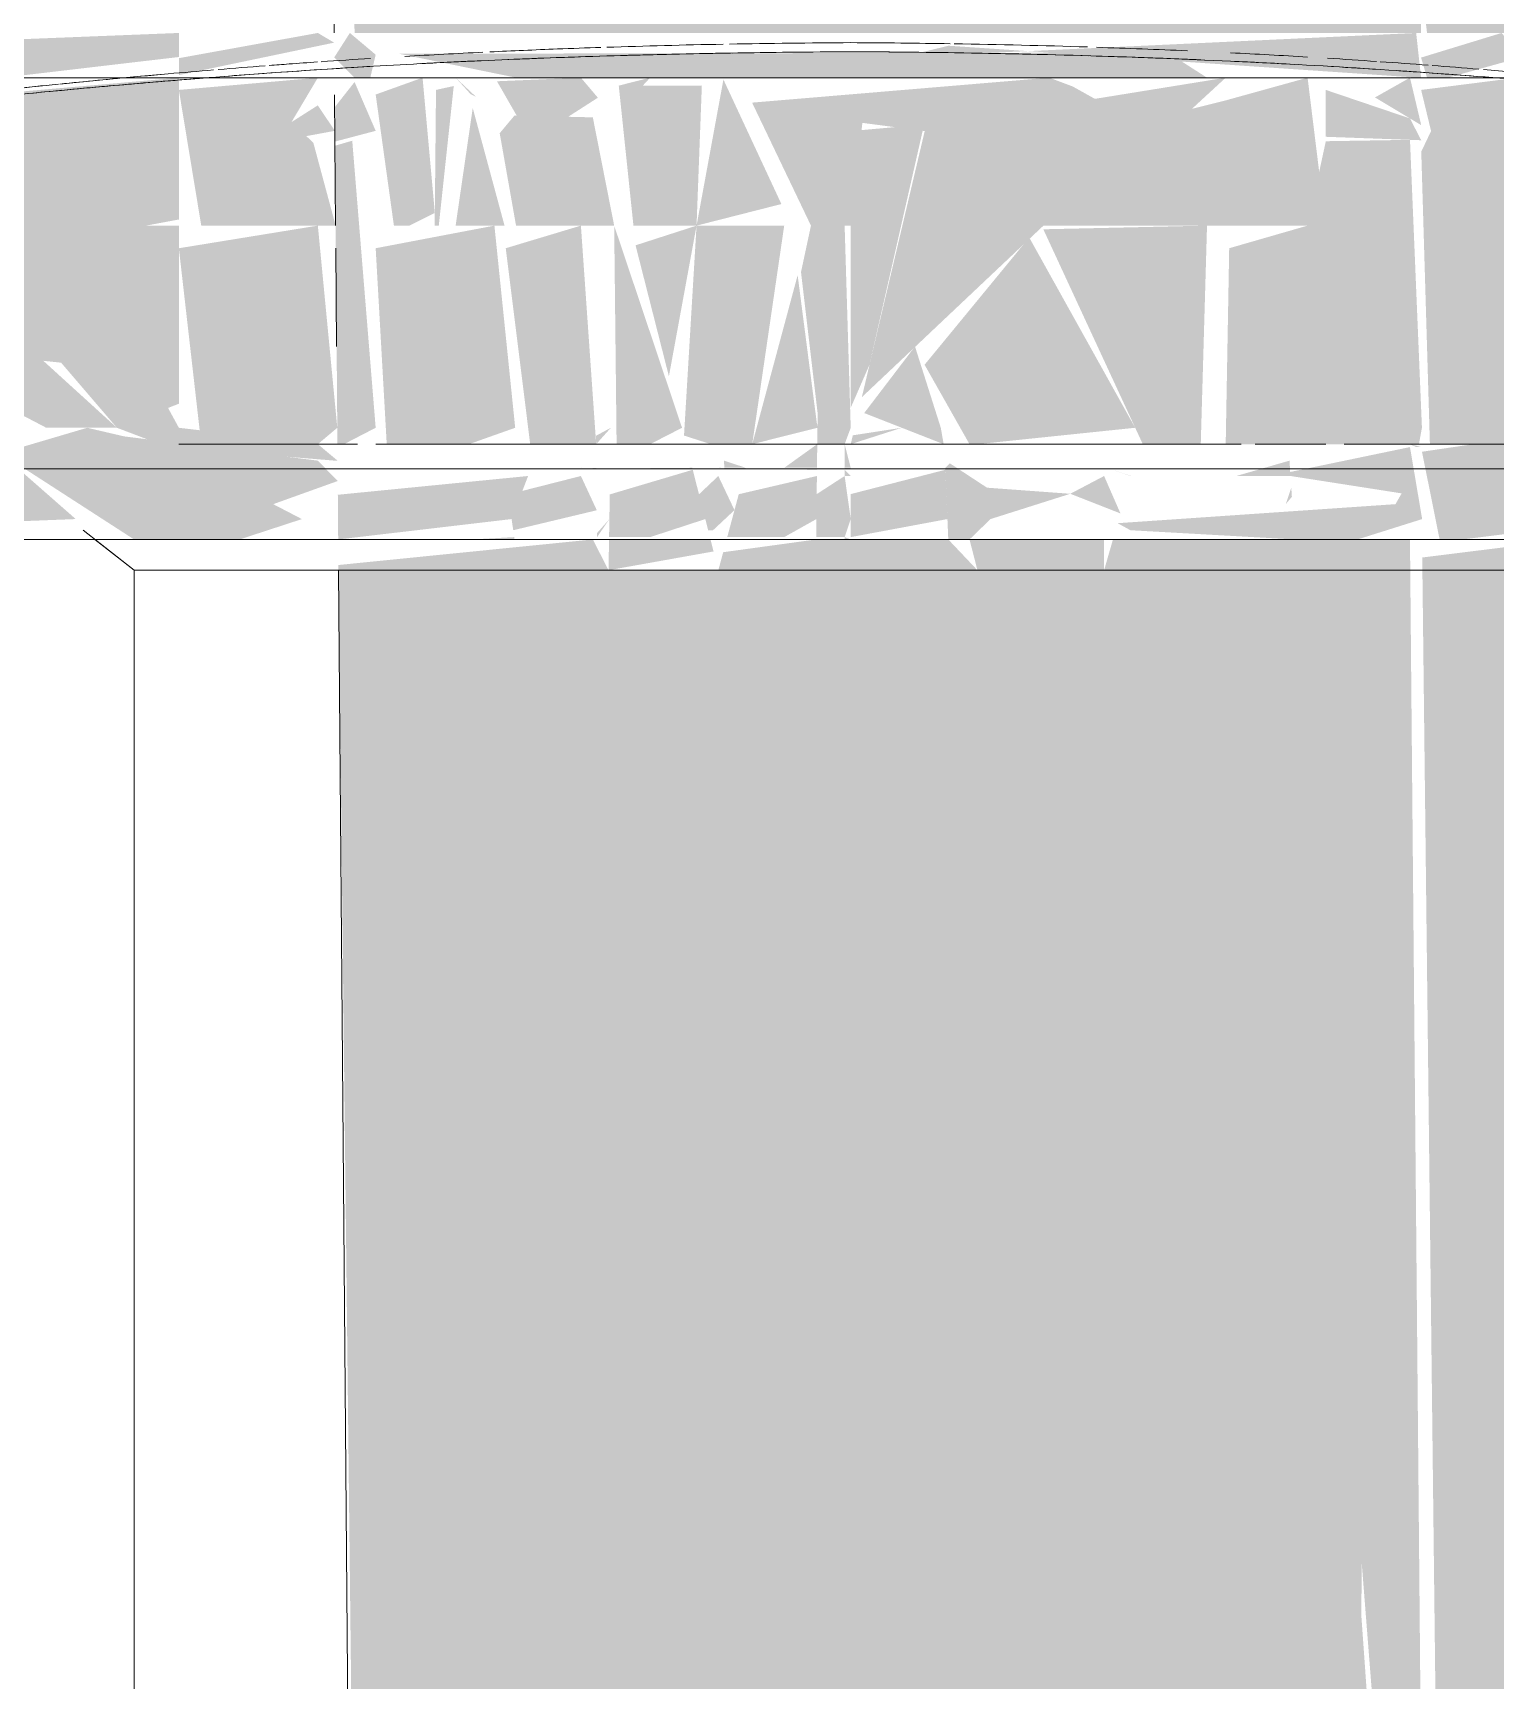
# Model space of a CAD drawing. Header units: metres. Extents: x 147 to 427, y -16 to 162.
# Drawn here: x 392.16138 to 392.19402, y 0.64953 to 0.68631 of the extents above; entities that cross this region are included whole.
import ezdxf

# ---------------------------------------------------------------- set-up
doc = ezdxf.new("R2010")
doc.units = ezdxf.units.M
doc.layers.add('P-SANR-FIXT', color=7, linetype='Continuous', lineweight=5)

# ---------------------------------------------------------------- blocks, each defined once
blk = doc.blocks.new('USO_ESG_Cuba lavatório retângular - Uso geral-3647402-HH')
at = {"layer": 'P-SANR-FIXT', "color": 253, "true_color": 0x9e9e9e}
for p, q in [((-161.035967, 0.685312), (-161.005967, 0.685312)), ((-161.005967, 0.685312), (-160.975967, 0.685312)), ((-161.034967, 0.675), (-161.005967, 0.675)), ((-161.033979, 0.675), (-161.02289, 0.675)), ((-161.005967, 0.675), (-160.976967, 0.675))]:
    blk.add_line(p, q, dxfattribs=at)
at = {"layer": 'P-SANR-FIXT', "color": 7, "true_color": 0xf3f3f3}
blk.add_line((-161.034498, 0.685312), (-161.021249, 0.685312), dxfattribs=at)
at = {"layer": 'P-SANR-FIXT', "color": 7, "true_color": 0xfafafa}
for p, q in [((-161.021249, 0.685312), (-161.020477, 0.685312)), ((-161.020227, 0.685312), (-161.019298, 0.685312)), ((-161.019183, 0.685312), (-161.018236, 0.685312)), ((-161.017936, 0.685312), (-161.017156, 0.685312)), ((-161.017037, 0.685312), (-161.015237, 0.685312)), ((-161.014303, 0.685312), (-161.012079, 0.685312)), ((-161.011492, 0.685312), (-161.008992, 0.685312)), ((-161.00849, 0.685312), (-161.005967, 0.685312)), ((-161.005967, 0.685312), (-161.003902, 0.685312)), ((-161.003595, 0.685312), (-161.000635, 0.685312)), ((-161.00003, 0.685312), (-160.997873, 0.685312)), ((-160.996696, 0.685312), (-160.995184, 0.685312)), ((-160.993814, 0.685312), (-160.992865, 0.685312)), ((-160.99275, 0.685312), (-160.991819, 0.685312))]:
    blk.add_line(p, q, dxfattribs=at)
at = {"layer": 'P-SANR-FIXT', "color": 254, "true_color": 0xd8d8d8}
for p, q in [((-161.020518, 0.677128), (-161.020967, 0.677128)), ((-160.997252, 0.677128), (-160.999057, 0.677128)), ((-160.997252, 0.677128), (-160.999057, 0.677128)), ((-160.99536, 0.677128), (-160.996939, 0.677128)), ((-160.99536, 0.677128), (-160.996939, 0.677128)), ((-160.990967, 0.677128), (-160.991981, 0.677128)), ((-161.02289, 0.675), (-161.020561, 0.675)), ((-161.020227, 0.675), (-161.018105, 0.675)), ((-161.017768, 0.675), (-161.015085, 0.675)), ((-161.014691, 0.675), (-161.012344, 0.675)), ((-161.011658, 0.675), (-161.009128, 0.675)), ((-161.008765, 0.675), (-161.005967, 0.675)), ((-161.005967, 0.675), (-161.003288, 0.675)), ((-161.002734, 0.675), (-161.000086, 0.675)), ((-160.999541, 0.675), (-160.994165, 0.675)), ((-160.993828, 0.675), (-160.991706, 0.675))]:
    blk.add_line(p, q, dxfattribs=at)
at = {"layer": 'P-SANR-FIXT', "color": 254, "true_color": 0xdddddd}
for p, q in [((-161.016982, 0.677128), (-161.020518, 0.677128)), ((-161.016982, 0.677128), (-161.020518, 0.677128)), ((-161.005967, 0.677128), (-161.016573, 0.677128)), ((-161.005967, 0.677128), (-161.016573, 0.677128)), ((-160.999057, 0.677128), (-161.005967, 0.677128)), ((-160.999057, 0.677128), (-161.005967, 0.677128)), ((-160.991981, 0.677128), (-160.994952, 0.677128)), ((-160.991981, 0.677128), (-160.994952, 0.677128))]:
    blk.add_line(p, q, dxfattribs=at)
at = {"layer": 'P-SANR-FIXT'}
for p, q in [((-161.17381, 0.676577), (-160.898702, 0.676577)), ((-161.023104, 0.675206), (-161.021967, 0.674313)), ((-161.17381, 0.675), (-160.898702, 0.675)), ((-161.021967, 0.674313), (-161.021967, 0.623125)), ((-161.021967, 0.674313), (-161.005967, 0.674313)), ((-161.005967, 0.674313), (-160.989967, 0.674313))]:
    blk.add_line(p, q, dxfattribs=at)
at = {"layer": 'P-SANR-FIXT', "color": 7, "true_color": 0xefefef}
for p, q in [((-161.024547, 0.676577), (-161.021564, 0.676577)), ((-161.020634, 0.676577), (-161.019703, 0.676577)), ((-161.018581, 0.676577), (-161.01283, 0.676577)), ((-161.0095, 0.676577), (-161.008314, 0.676577)), ((-161.003721, 0.676577), (-161.002486, 0.676577)), ((-161.001906, 0.676577), (-160.999659, 0.676577)), ((-160.999191, 0.676577), (-160.998232, 0.676577)), ((-160.997595, 0.676577), (-160.993352, 0.676577)), ((-160.99223, 0.676577), (-160.9913, 0.676577))]:
    blk.add_line(p, q, dxfattribs=at)
at = {"layer": 'P-SANR-FIXT', "color": 7, "true_color": 0xf6f6f6}
for p, q in [((-161.011645, 0.676577), (-161.0095, 0.676577)), ((-161.008314, 0.676577), (-161.005967, 0.676577))]:
    blk.add_line(p, q, dxfattribs=at)
at = {"layer": 'P-SANR-FIXT', "color": 7, "true_color": 0xf1f1f1}
blk.add_line((-161.005967, 0.676577), (-161.003721, 0.676577), dxfattribs=at)
at = {"layer": 'P-SANR-FIXT', "color": 254, "true_color": 0xdfdfdf}
for p, q in [((-161.021967, 0.674313), (-161.009227, 0.674313)), ((-161.009088, 0.674313), (-161.005967, 0.674313)), ((-161.005967, 0.674313), (-161.002845, 0.674313)), ((-161.002712, 0.674313), (-160.999844, 0.674313)), ((-160.999594, 0.674313), (-160.997182, 0.674313)), ((-160.996965, 0.674313), (-160.989967, 0.674313))]:
    blk.add_line(p, q, dxfattribs=at)
at = {"layer": 'P-SANR-FIXT', "color": 7, "true_color": 0xf3f3f3}
for points in [[(-161.00867, 0.686063), (-161.007785, 0.68608), (-161.006883, 0.686091), (-161.005967, 0.686096)], [(-161.005967, 0.686096), (-161.005216, 0.686092), (-161.004475, 0.686084), (-161.003745, 0.686072)], [(-161.017788, 0.68567), (-161.017423, 0.685695), (-161.017056, 0.68572), (-161.016685, 0.685743)], [(-161.015919, 0.685789), (-161.015345, 0.685823), (-161.014765, 0.685853), (-161.014177, 0.685882)], [(-161.011413, 0.685993), (-161.010563, 0.686021), (-161.009697, 0.686044), (-161.008816, 0.686061)], [(-161.00366, 0.68607), (-161.002648, 0.686054), (-161.001657, 0.68603), (-161.000684, 0.685999)], [(-161.000481, 0.685992), (-160.999794, 0.685969), (-160.999116, 0.685943), (-160.998449, 0.685914)], [(-160.997488, 0.685869), (-160.996908, 0.68584), (-160.996335, 0.685809), (-160.995767, 0.685775)], [(-160.995325, 0.685748), (-160.994957, 0.685725), (-160.994591, 0.685701), (-160.994228, 0.685676)], [(-161.021203, 0.6854), (-161.02087, 0.685429), (-161.020534, 0.685458), (-161.020193, 0.685487)], [(-161.020088, 0.685495), (-161.019743, 0.685524), (-161.019395, 0.685552), (-161.019044, 0.685578)], [(-160.994144, 0.68567), (-160.993785, 0.685645), (-160.993429, 0.685619), (-160.993076, 0.685592)], [(-160.992982, 0.685585), (-160.992634, 0.685559), (-160.992288, 0.685531), (-160.991946, 0.685503)]]:
    blk.add_open_spline(points, degree=3, dxfattribs=at)
at = {"layer": 'P-SANR-FIXT', "color": 253, "true_color": 0x9e9e9e}
for points, knots in [([(-161.005967, 0.685892), (-161.007788, 0.685884), (-161.010429, 0.685839), (-161.013774, 0.685717), (-161.016987, 0.68556), (-161.020091, 0.68534), (-161.022978, 0.68509), (-161.024969, 0.6849), (-161.026809, 0.684708), (-161.028526, 0.684515), (-161.030076, 0.684331), (-161.031862, 0.684109), (-161.033637, 0.683872), (-161.034807, 0.683718), (-161.035236, 0.683662), (-161.035264, 0.683667), (-161.034956, 0.683724), (-161.034335, 0.683822), (-161.033731, 0.683914), (-161.033416, 0.68396)], [0, 0, 0, 0, 0.0555556, 0.0833333, 0.1111111, 0.1666667, 0.1944444, 0.2222222, 0.25, 0.2777778, 0.3055556, 0.3333333, 0.3888889, 0.4444444, 0.4791667, 0.5138889, 0.5486111, 0.5833333, 0.6127546, 0.6127546, 0.6127546, 0.6127546]), ([(-160.978466, 0.683952), (-160.978173, 0.683909), (-160.977653, 0.68383), (-160.977053, 0.683736), (-160.976706, 0.683674), (-160.976664, 0.683659), (-160.976958, 0.683696), (-160.977816, 0.683808), (-160.979384, 0.68402), (-160.98148, 0.684286), (-160.983392, 0.684514), (-160.985565, 0.684757), (-160.9887, 0.685074), (-160.993342, 0.685473), (-160.999323, 0.685793), (-161.00369, 0.685882), (-161.005967, 0.685892)], [0.3888889, 0.3888889, 0.3888889, 0.3888889, 0.4166667, 0.4444444, 0.4791667, 0.5138889, 0.5486111, 0.5833333, 0.6527778, 0.6875, 0.7222222, 0.7569444, 0.7916667, 0.8611111, 0.9305556, 1, 1, 1, 1])]:
    blk.add_open_spline(points, degree=3, knots=knots, dxfattribs=at)
at = {"layer": 'P-SANR-FIXT', "color": 7, "true_color": 0xf3f3f3}
for points, knots in [([(-161.014023, 0.685889), (-161.013525, 0.685913), (-161.012705, 0.685948), (-161.011869, 0.685978), (-161.011544, 0.685989)], [0.91360558, 0.91360558, 0.91360558, 0.91360558, 0.93055556, 0.9412326, 0.9412326, 0.9412326, 0.9412326]), ([(-161.018948, 0.685586), (-161.018802, 0.685597), (-161.018445, 0.685624), (-161.018086, 0.685649), (-161.017874, 0.685664)], [0.8557763, 0.8557763, 0.8557763, 0.8557763, 0.86111111, 0.8687233, 0.8687233, 0.8687233, 0.8687233]), ([(-160.991843, 0.685494), (-160.991614, 0.685476), (-160.991279, 0.685447), (-160.990947, 0.685418), (-160.99084, 0.685409)], [0.1581904, 0.1581904, 0.1581904, 0.1581904, 0.16666667, 0.17074038, 0.17074038, 0.17074038, 0.17074038])]:
    blk.add_open_spline(points, degree=3, knots=knots, dxfattribs=at)
at = {"layer": 'P-SANR-FIXT', "color": 254, "true_color": 0xdddddd}
blk.add_open_spline([(-161.023622, 0.685172), (-161.02285, 0.685249), (-161.02204, 0.685326), (-161.021203, 0.6854)], degree=3, dxfattribs=at)
blk.add_open_spline([(-161.028646, 0.684609), (-161.028581, 0.684617), (-161.02784, 0.684709), (-161.026325, 0.684889), (-161.024675, 0.685066), (-161.023749, 0.685159), (-161.023657, 0.685168)], degree=3, knots=[0.71887224, 0.71887224, 0.71887224, 0.71887224, 0.72222222, 0.75694444, 0.79166667, 0.79548771, 0.79548771, 0.79548771, 0.79548771], dxfattribs=at)
blk = doc.blocks.new('USO_ESG_Cuba lavatório retângular - Uso geral-V213-HH')
at = {"layer": 'P-SANR-FIXT', "true_color": 0xf3f3f3, "transparency": 33554598}
for points in [[(-161.024904, 0.685312), (-161.020967, 0.685775), (-161.020967, 0.686312), (-161.034498, 0.685775), (-161.034498, 0.685312), (-161.026325, 0.685312)], [(-161.020967, 0.685371), (-161.0175, 0.686096), (-161.017864, 0.686312), (-161.020967, 0.685749), (-161.020967, 0.685721)], [(-161.021702, 0.682009), (-161.020967, 0.682146), (-161.020967, 0.685312), (-161.027052, 0.684779), (-161.032668, 0.683706), (-161.030031, 0.682009), (-161.023013, 0.682009)], [(-161.017864, 0.682009), (-161.017467, 0.682009), (-161.017965, 0.683861), (-161.018452, 0.684322), (-161.017864, 0.685312), (-161.020967, 0.68504), (-161.020467, 0.682009), (-161.018186, 0.682009)], [(-161.019282, 0.683794), (-161.017484, 0.684126), (-161.017865, 0.684695), (-161.019054, 0.683939)], [(-161.02235, 0.677494), (-161.020967, 0.678031), (-161.020967, 0.682009), (-161.030735, 0.682009), (-161.027021, 0.67931), (-161.023596, 0.678948), (-161.022603, 0.677789)], [(-161.017864, 0.677128), (-161.01743, 0.677494), (-161.017864, 0.682009), (-161.020967, 0.681504), (-161.020467, 0.677128), (-161.018452, 0.677128)], [(-161.01961, 0.675), (-161.01822, 0.675455), (-161.01886, 0.675788), (-161.017421, 0.676305), (-161.017864, 0.67676), (-161.022184, 0.677301), (-161.023013, 0.677494), (-161.024942, 0.676924), (-161.021967, 0.675), (-161.019624, 0.675)]]:
    blk.add_hatch(color=7, dxfattribs=at).paths.add_polyline_path(points)
h = blk.add_hatch(color=7, dxfattribs=at)
h.paths.add_polyline_path([(-161.034967, 0.675), (-161.023269, 0.675455), (-161.024533, 0.676565), (-161.034733, 0.676156), (-161.034961, 0.675026)])
h.paths.add_polyline_path([(-161.031082, 0.676592), (-161.0251, 0.677063), (-161.031337, 0.682009), (-161.033547, 0.682009), (-161.034498, 0.676592), (-161.031642, 0.676592)])
h = blk.add_hatch(color=7, dxfattribs=at)
h.paths.add_polyline_path([(-161.019553, 0.675455), (-161.019624, 0.675788), (-161.019624, 0.675455)])
h.paths.add_polyline_path([(-161.02235, 0.677494), (-161.024345, 0.67931), (-161.026325, 0.678751), (-161.023926, 0.677494), (-161.023013, 0.677494)])
h.paths.add_polyline_path([(-161.017424, 0.67676), (-161.017864, 0.677128), (-161.020967, 0.677494), (-161.021259, 0.678031), (-161.02235, 0.677494), (-161.021216, 0.677063), (-161.017484, 0.67676)])
at = {"layer": 'P-SANR-FIXT', "color": 7, "true_color": 0xfdfdfd}
for p, q in [((-161.034498, 0.685312), (-161.021249, 0.685312)), ((-161.021249, 0.685312), (-161.020339, 0.685312)), ((-161.020227, 0.685312), (-161.019298, 0.685312)), ((-161.019183, 0.685312), (-161.018236, 0.685312)), ((-161.017936, 0.685312), (-161.017355, 0.685312)), ((-161.017037, 0.685312), (-161.015672, 0.685312)), ((-161.00849, 0.685312), (-161.005967, 0.685312)), ((-161.005967, 0.685312), (-161.003902, 0.685312)), ((-161.003595, 0.685312), (-161.000635, 0.685312)), ((-160.996179, 0.685312), (-160.995184, 0.685312)), ((-160.993814, 0.685312), (-160.992865, 0.685312)), ((-160.99275, 0.685312), (-160.991819, 0.685312)), ((-160.991707, 0.685312), (-160.990795, 0.685312)), ((-161.012094, 0.677128), (-161.013549, 0.677128)), ((-161.012094, 0.677128), (-161.013549, 0.677128)), ((-161.005967, 0.677128), (-161.011629, 0.677128)), ((-161.005967, 0.677128), (-161.011629, 0.677128)), ((-160.999057, 0.677128), (-161.001207, 0.677128)), ((-160.999057, 0.677128), (-161.001207, 0.677128)), ((-161.011645, 0.676577), (-161.0095, 0.676577))]:
    blk.add_line(p, q, dxfattribs=at)
at = {"layer": 'P-SANR-FIXT', "color": 7, "true_color": 0xfafafa}
for p, q in [((-161.034498, 0.685312), (-161.021249, 0.685312)), ((-161.020858, 0.677128), (-161.020967, 0.677128)), ((-160.997763, 0.677128), (-160.999002, 0.677128)), ((-160.997763, 0.677128), (-160.999002, 0.677128)), ((-160.99536, 0.677128), (-160.996939, 0.677128)), ((-160.99536, 0.677128), (-160.996939, 0.677128)), ((-160.991255, 0.677128), (-160.991981, 0.677128)), ((-160.991255, 0.677128), (-160.991981, 0.677128)), ((-161.021967, 0.674313), (-161.009227, 0.674313)), ((-161.009088, 0.674313), (-161.005967, 0.674313)), ((-161.005967, 0.674313), (-161.002845, 0.674313)), ((-161.002712, 0.674313), (-160.999844, 0.674313)), ((-160.999594, 0.674313), (-160.997182, 0.674313)), ((-160.996965, 0.674313), (-160.989967, 0.674313))]:
    blk.add_line(p, q, dxfattribs=at)
at = {"layer": 'P-SANR-FIXT', "color": 7, "true_color": 0xfefefe}
for p, q in [((-161.021249, 0.685312), (-161.020477, 0.685312)), ((-161.020227, 0.685312), (-161.019298, 0.685312)), ((-161.019183, 0.685312), (-161.018236, 0.685312)), ((-161.017936, 0.685312), (-161.017355, 0.685312)), ((-161.014303, 0.685312), (-161.012079, 0.685312)), ((-161.011492, 0.685312), (-161.008992, 0.685312)), ((-161.00003, 0.685312), (-160.997873, 0.685312)), ((-160.993814, 0.685312), (-160.992865, 0.685312)), ((-160.99275, 0.685312), (-160.991819, 0.685312))]:
    blk.add_line(p, q, dxfattribs=at)
at = {"layer": 'P-SANR-FIXT', "color": 7, "true_color": 0xfbfbfb}
for p, q in [((-161.017037, 0.685312), (-161.015672, 0.685312)), ((-161.014303, 0.685312), (-161.012079, 0.685312)), ((-161.011492, 0.685312), (-161.008992, 0.685312)), ((-161.00849, 0.685312), (-161.005967, 0.685312)), ((-161.005967, 0.685312), (-161.003902, 0.685312)), ((-161.003595, 0.685312), (-161.000635, 0.685312)), ((-161.00003, 0.685312), (-160.997873, 0.685312)), ((-160.996179, 0.685312), (-160.995184, 0.685312)), ((-161.019952, 0.677128), (-161.020518, 0.677128)), ((-161.019952, 0.677128), (-161.020518, 0.677128)), ((-161.016982, 0.677128), (-161.019701, 0.677128)), ((-161.016982, 0.677128), (-161.019701, 0.677128)), ((-161.01417, 0.677128), (-161.016573, 0.677128)), ((-161.01417, 0.677128), (-161.016573, 0.677128)), ((-161.001207, 0.677128), (-161.00304, 0.677128)), ((-161.001207, 0.677128), (-161.00304, 0.677128)), ((-160.992232, 0.677128), (-160.994952, 0.677128)), ((-160.992232, 0.677128), (-160.994952, 0.677128)), ((-161.008314, 0.676577), (-161.005967, 0.676577))]:
    blk.add_line(p, q, dxfattribs=at)
at = {"layer": 'P-SANR-FIXT', "color": 7, "true_color": 0xf6f6f6}
for p, q in [((-161.003671, 0.677128), (-161.005967, 0.677128)), ((-161.003671, 0.677128), (-161.005967, 0.677128)), ((-161.011645, 0.676577), (-161.0095, 0.676577)), ((-161.008314, 0.676577), (-161.005967, 0.676577))]:
    blk.add_line(p, q, dxfattribs=at)
at = {"layer": 'P-SANR-FIXT', "color": 7, "true_color": 0xefefef}
for p, q in [((-161.024547, 0.676577), (-161.021564, 0.676577)), ((-161.020634, 0.676577), (-161.019703, 0.676577)), ((-161.018581, 0.676577), (-161.01283, 0.676577)), ((-161.0095, 0.676577), (-161.008314, 0.676577)), ((-161.003721, 0.676577), (-161.002486, 0.676577)), ((-161.001906, 0.676577), (-160.999659, 0.676577)), ((-160.999191, 0.676577), (-160.998232, 0.676577)), ((-160.997595, 0.676577), (-160.993352, 0.676577)), ((-160.99223, 0.676577), (-160.9913, 0.676577)), ((-161.02289, 0.675), (-161.020561, 0.675)), ((-161.020227, 0.675), (-161.018105, 0.675)), ((-161.017768, 0.675), (-161.015085, 0.675)), ((-161.014691, 0.675), (-161.012344, 0.675)), ((-161.005967, 0.675), (-161.003288, 0.675)), ((-161.002734, 0.675), (-161.000086, 0.675)), ((-160.999541, 0.675), (-160.994165, 0.675)), ((-160.993828, 0.675), (-160.991706, 0.675))]:
    blk.add_line(p, q, dxfattribs=at)
at = {"layer": 'P-SANR-FIXT', "color": 7, "true_color": 0xf2f2f2}
for p, q in [((-161.024547, 0.676577), (-161.021564, 0.676577)), ((-161.020634, 0.676577), (-161.019703, 0.676577)), ((-161.018581, 0.676577), (-161.01283, 0.676577)), ((-161.0095, 0.676577), (-161.008314, 0.676577)), ((-161.003721, 0.676577), (-161.002486, 0.676577)), ((-161.001906, 0.676577), (-160.999659, 0.676577)), ((-160.999191, 0.676577), (-160.998232, 0.676577)), ((-160.997595, 0.676577), (-160.993352, 0.676577)), ((-160.99223, 0.676577), (-160.9913, 0.676577)), ((-161.013473, 0.675), (-161.012344, 0.675))]:
    blk.add_line(p, q, dxfattribs=at)
at = {"layer": 'P-SANR-FIXT', "color": 7, "true_color": 0xf1f1f1}
for p, q in [((-161.005967, 0.676577), (-161.003721, 0.676577)), ((-161.02289, 0.675), (-161.020561, 0.675)), ((-161.020227, 0.675), (-161.018105, 0.675)), ((-161.017768, 0.675), (-161.015085, 0.675)), ((-161.014691, 0.675), (-161.013473, 0.675)), ((-161.005967, 0.675), (-161.003288, 0.675)), ((-161.002734, 0.675), (-161.000086, 0.675)), ((-160.999541, 0.675), (-160.998461, 0.675)), ((-160.998461, 0.675), (-160.994165, 0.675)), ((-160.993828, 0.675), (-160.991706, 0.675))]:
    blk.add_line(p, q, dxfattribs=at)
at = {"layer": 'P-SANR-FIXT', "color": 7, "true_color": 0xf4f4f4}
blk.add_line((-161.005967, 0.676577), (-161.003721, 0.676577), dxfattribs=at)
at = {"layer": 'P-SANR-FIXT', "color": 254, "true_color": 0xe8e8e8}
for p in [(-161.034967, 0.675), (-161.031082, 0.675)]:
    blk.add_line(p, (-161.02289, 0.675), dxfattribs=at)
at = {"layer": 'P-SANR-FIXT', "color": 254, "true_color": 0xd5d5d5}
blk.add_line((-161.026473, 0.675), (-161.02275, 0.675), dxfattribs=at)
at = {"layer": 'P-SANR-FIXT'}
blk.add_line((-161.022842, 0.675), (-161.021967, 0.674313), dxfattribs=at)
at = {"layer": 'P-SANR-FIXT', "color": 254, "true_color": 0xe9e9e9}
for p, q in [((-161.02275, 0.675), (-161.020553, 0.675)), ((-161.020213, 0.675), (-161.018016, 0.675)), ((-161.017675, 0.675), (-161.015024, 0.675)), ((-161.014642, 0.675), (-161.012323, 0.675)), ((-161.005967, 0.675), (-161.003315, 0.675)), ((-161.002764, 0.675), (-161.000112, 0.675)), ((-160.999561, 0.675), (-160.994258, 0.675)), ((-160.993918, 0.675), (-160.991721, 0.675))]:
    blk.add_line(p, q, dxfattribs=at)
at = {"layer": 'P-SANR-FIXT', "color": 7, "true_color": 0xf3f3f3}
for p, q in [((-161.011658, 0.675), (-161.009128, 0.675)), ((-161.008765, 0.675), (-161.005967, 0.675))]:
    blk.add_line(p, q, dxfattribs=at)
at = {"layer": 'P-SANR-FIXT', "color": 7, "true_color": 0xf0f0f0}
for p, q in [((-161.011658, 0.675), (-161.009128, 0.675)), ((-161.008765, 0.675), (-161.005967, 0.675))]:
    blk.add_line(p, q, dxfattribs=at)
at = {"layer": 'P-SANR-FIXT', "color": 7, "true_color": 0xebebeb}
for p, q in [((-161.01163, 0.675), (-161.009098, 0.675)), ((-161.008738, 0.675), (-161.005967, 0.675))]:
    blk.add_line(p, q, dxfattribs=at)
at = {"layer": 'P-SANR-FIXT', "color": 253, "true_color": 0xa6a6a6}
blk.add_line((-161.021967, 0.674313), (-161.021967, 0.623125), dxfattribs=at)
at = {"layer": 'P-SANR-FIXT', "color": 254, "true_color": 0xdfdfdf}
for p, q in [((-161.021967, 0.674313), (-161.009227, 0.674313)), ((-161.009088, 0.674313), (-161.005967, 0.674313)), ((-161.005967, 0.674313), (-161.002845, 0.674313)), ((-161.002712, 0.674313), (-160.999844, 0.674313)), ((-160.999594, 0.674313), (-160.997182, 0.674313)), ((-160.996965, 0.674313), (-160.994653, 0.674313)), ((-160.994653, 0.674313), (-160.989967, 0.674313))]:
    blk.add_line(p, q, dxfattribs=at)
at = {"layer": 'P-SANR-FIXT', "color": 7, "true_color": 0xfefefe}
for points in [[(-161.00867, 0.686063), (-161.007785, 0.68608), (-161.006883, 0.686091), (-161.005967, 0.686096)], [(-161.005967, 0.686096), (-161.005216, 0.686092), (-161.004475, 0.686084), (-161.003745, 0.686072)], [(-161.017788, 0.68567), (-161.017423, 0.685695), (-161.017056, 0.68572), (-161.016685, 0.685743)], [(-161.015919, 0.685789), (-161.015345, 0.685823), (-161.014765, 0.685853), (-161.014177, 0.685882)], [(-161.011413, 0.685993), (-161.010563, 0.686021), (-161.009697, 0.686044), (-161.008816, 0.686061)], [(-161.000481, 0.685992), (-160.999794, 0.685969), (-160.999116, 0.685943), (-160.998449, 0.685914)], [(-160.997488, 0.685869), (-160.996908, 0.68584), (-160.996335, 0.685809), (-160.995767, 0.685775)], [(-160.995325, 0.685748), (-160.994957, 0.685725), (-160.994591, 0.685701), (-160.994228, 0.685676)], [(-161.021203, 0.6854), (-161.02087, 0.685429), (-161.020534, 0.685458), (-161.020193, 0.685487)], [(-161.020088, 0.685495), (-161.019743, 0.685524), (-161.019395, 0.685552), (-161.019044, 0.685578)], [(-160.994144, 0.68567), (-160.993785, 0.685645), (-160.993429, 0.685619), (-160.993076, 0.685592)], [(-160.992982, 0.685585), (-160.992634, 0.685559), (-160.992288, 0.685531), (-160.991946, 0.685503)]]:
    blk.add_open_spline(points, degree=3, dxfattribs=at)
for points, knots in [([(-161.014023, 0.685889), (-161.013525, 0.685913), (-161.012705, 0.685948), (-161.011869, 0.685978), (-161.011544, 0.685989)], [0.91360558, 0.91360558, 0.91360558, 0.91360558, 0.93055556, 0.9412326, 0.9412326, 0.9412326, 0.9412326]), ([(-161.018948, 0.685586), (-161.018802, 0.685597), (-161.018445, 0.685624), (-161.018086, 0.685649), (-161.017874, 0.685664)], [0.8557763, 0.8557763, 0.8557763, 0.8557763, 0.86111111, 0.8687233, 0.8687233, 0.8687233, 0.8687233]), ([(-160.991843, 0.685494), (-160.991614, 0.685476), (-160.991279, 0.685447), (-160.990947, 0.685418), (-160.99084, 0.685409)], [0.1581904, 0.1581904, 0.1581904, 0.1581904, 0.16666667, 0.17074038, 0.17074038, 0.17074038, 0.17074038])]:
    blk.add_open_spline(points, degree=3, knots=knots, dxfattribs=at)
at = {"layer": 'P-SANR-FIXT', "color": 7, "true_color": 0xfafafa}
for points in [[(-161.011586, 0.685793), (-161.012322, 0.68577), (-161.013046, 0.685743), (-161.013758, 0.685713)], [(-161.008895, 0.685859), (-161.009693, 0.685845), (-161.010478, 0.685826), (-161.011251, 0.685803)], [(-161.005967, 0.685892), (-161.006862, 0.685888), (-161.007743, 0.685879), (-161.008609, 0.685864)], [(-161.005098, 0.685887), (-161.005386, 0.685889), (-161.005676, 0.685891), (-161.005967, 0.685892)], [(-161.000648, 0.685802), (-161.001629, 0.685832), (-161.00263, 0.685854), (-161.003651, 0.68587)], [(-161.014227, 0.685692), (-161.014669, 0.685672), (-161.015105, 0.685651), (-161.015539, 0.685628)], [(-160.996066, 0.68561), (-160.996536, 0.685636), (-160.99701, 0.68566), (-160.997489, 0.685682)], [(-160.990861, 0.685253), (-160.991186, 0.685279), (-160.991515, 0.685306), (-160.991846, 0.685331)]]:
    blk.add_open_spline(points, degree=3, dxfattribs=at)
at = {"layer": 'P-SANR-FIXT', "color": 7, "true_color": 0xfbfbfb}
for points in [[(-161.003795, 0.685872), (-161.004226, 0.685878), (-161.00466, 0.685883), (-161.005098, 0.685887)], [(-161.019066, 0.685407), (-161.019363, 0.685386), (-161.019657, 0.685364), (-161.019949, 0.685342)], [(-161.017895, 0.685489), (-161.018249, 0.685465), (-161.018601, 0.685441), (-161.01895, 0.685416)], [(-161.016705, 0.685563), (-161.017068, 0.685542), (-161.017429, 0.685519), (-161.017787, 0.685496)], [(-160.994252, 0.685502), (-160.994607, 0.685525), (-160.994964, 0.685547), (-160.995324, 0.685568)], [(-160.991988, 0.685342), (-160.992318, 0.685368), (-160.992652, 0.685392), (-160.992987, 0.685416)]]:
    blk.add_open_spline(points, degree=3, dxfattribs=at)
at = {"layer": 'P-SANR-FIXT', "color": 7, "true_color": 0xfdfdfd}
blk.add_open_spline([(-161.00366, 0.68607), (-161.002648, 0.686054), (-161.001657, 0.68603), (-161.000684, 0.685999)], degree=3, dxfattribs=at)
at = {"layer": 'P-SANR-FIXT', "color": 7, "true_color": 0xfafafa}
for points, knots in [([(-160.998068, 0.685708), (-160.998514, 0.685727), (-160.999313, 0.685759), (-161.000126, 0.685786), (-161.000484, 0.685797)], [0.91544872, 0.91544872, 0.91544872, 0.91544872, 0.93055556, 0.94227648, 0.94227648, 0.94227648, 0.94227648]), ([(-161.020215, 0.685321), (-161.02041, 0.685306), (-161.020741, 0.685279), (-161.021069, 0.685252), (-161.021205, 0.685241)], [0.15945637, 0.15945637, 0.15945637, 0.15945637, 0.16666667, 0.17182716, 0.17182716, 0.17182716, 0.17182716])]:
    blk.add_open_spline(points, degree=3, knots=knots, dxfattribs=at)
at = {"layer": 'P-SANR-FIXT', "color": 7, "true_color": 0xfcfcfc}
blk.add_open_spline([(-161.021898, 0.685337), (-161.021669, 0.685358), (-161.021437, 0.685379), (-161.021203, 0.6854)], degree=3, dxfattribs=at)
at = {"layer": 'P-SANR-FIXT', "color": 7, "true_color": 0xfbfbfb}
blk.add_open_spline([(-160.993102, 0.685425), (-160.993205, 0.685432), (-160.993429, 0.685448), (-160.993654, 0.685463), (-160.993776, 0.685471)], degree=3, knots=[0.857393951, 0.857393951, 0.857393951, 0.857393951, 0.861111111, 0.865492895, 0.865492895, 0.865492895, 0.865492895], dxfattribs=at)
at = {"layer": 'P-SANR-FIXT', "color": 7, "true_color": 0xf3f3f3}
blk.add_open_spline([(-161.024905, 0.68504), (-161.024588, 0.685073), (-161.024174, 0.685116), (-161.023749, 0.685159), (-161.023657, 0.685168)], degree=3, knots=[0.77777778, 0.77777778, 0.77777778, 0.77777778, 0.79166667, 0.79548771, 0.79548771, 0.79548771, 0.79548771], dxfattribs=at)
at = {"layer": 'P-SANR-FIXT', "color": 7, "true_color": 0xf1f1f1}
blk.add_open_spline([(-161.023586, 0.685031), (-161.023835, 0.685008), (-161.02408, 0.684984), (-161.024322, 0.684961)], degree=3, dxfattribs=at)
at = {"layer": 'P-SANR-FIXT', "color": 7, "true_color": 0xf3f3f3}
blk.add_open_spline([(-161.023622, 0.685172), (-161.023066, 0.685227), (-161.02249, 0.685283), (-161.021898, 0.685337)], degree=3, dxfattribs=at)
at = {"layer": 'P-SANR-FIXT', "color": 7, "true_color": 0xf1f1f1}
blk.add_open_spline([(-161.021205, 0.685241), (-161.021802, 0.685192), (-161.022584, 0.685123), (-161.023332, 0.685055), (-161.02352, 0.685037)], degree=3, knots=[0.17182716, 0.17182716, 0.17182716, 0.17182716, 0.19444444, 0.20216926, 0.20216926, 0.20216926, 0.20216926], dxfattribs=at)
blk = doc.blocks.new('UT_Bacia com caixa acoplada - UT_Bacia com caixa acoplada-V218-HH')
at = {"layer": 'P-SANR-FIXT', "true_color": 0xf4f2f0, "transparency": 33554598}
for points in [[(-160.997595, 0.686312), (-160.993235, 0.686312), (-160.99339, 0.731), (-161.017864, 0.731), (-161.017044, 0.686312), (-160.998012, 0.686312)], [(-161.017482, 0.683886), (-161.016573, 0.684126), (-161.017044, 0.685217), (-161.017488, 0.684653), (-161.017484, 0.684126)], [(-161.01582, 0.682009), (-161.015252, 0.682293), (-161.015526, 0.685313), (-161.016573, 0.684937), (-161.016166, 0.682009)], [(-160.99231, 0.675), (-160.988665, 0.675455), (-160.985229, 0.679056), (-160.985552, 0.67931), (-160.98841, 0.678863), (-160.989584, 0.677494), (-160.993213, 0.676959), (-160.992819, 0.675)], [(-160.996149, 0.676417), (-160.996171, 0.67676), (-160.997359, 0.676417)]]:
    blk.add_hatch(color=7, dxfattribs=at).paths.add_polyline_path(points)
h = blk.add_hatch(color=7, dxfattribs=at)
h.paths.add_polyline_path([(-160.985229, 0.675), (-160.985461, 0.676565), (-160.988002, 0.676037), (-160.988333, 0.675), (-160.985461, 0.675)])
h.paths.add_polyline_path([(-160.985461, 0.676592), (-160.985229, 0.677063), (-160.98573, 0.678031), (-160.98737, 0.676592), (-160.986247, 0.676592)])
h.paths.add_polyline_path([(-160.990967, 0.686312), (-160.985229, 0.686794), (-160.985229, 0.688362), (-160.993238, 0.687487), (-160.9931, 0.686312), (-160.991436, 0.686312)])
h = blk.add_hatch(color=7, dxfattribs=at)
h.paths.add_polyline_path([(-161.008166, 0.677128), (-161.00671, 0.677494), (-161.007152, 0.680902), (-161.008114, 0.677323)])
h.paths.add_polyline_path([(-161.003138, 0.677128), (-160.999616, 0.677494), (-161.001982, 0.681744), (-161.004318, 0.678902), (-161.003315, 0.677128), (-161.003144, 0.677128)])
h.paths.add_polyline_path([(-160.993281, 0.677128), (-160.993214, 0.677494), (-160.993481, 0.683925), (-160.99536, 0.683894), (-160.995767, 0.682009), (-160.997517, 0.681504), (-160.997595, 0.677128), (-160.993343, 0.677128)])
h.paths.add_polyline_path([(-161.010026, 0.678644), (-161.009409, 0.682009), (-161.010771, 0.681569), (-161.010027, 0.678647)])
h.paths.add_polyline_path([(-160.99323, 0.684253), (-160.993481, 0.685313), (-160.994262, 0.684872), (-160.993343, 0.68432)])
h.paths.add_polyline_path([(-160.998012, 0.685313), (-160.998886, 0.685873), (-161.016051, 0.685848), (-161.013434, 0.685313), (-160.998301, 0.685313)])
h.paths.add_polyline_path([(-161.016693, 0.685313), (-161.016573, 0.685827), (-161.017149, 0.686312), (-161.017497, 0.685768), (-161.017044, 0.685313), (-161.016894, 0.685313)])
h = blk.add_hatch(color=7, dxfattribs=at)
h.paths.add_polyline_path([(-161.012806, 0.614832), (-161.005968, 0.614832), (-161.005966, 0.614832), (-160.993064, 0.614832), (-160.993481, 0.623125), (-161.012496, 0.623125), (-161.012778, 0.615587)])
h.paths.add_polyline_path([(-161.010446, 0.677128), (-161.009733, 0.677494), (-161.011248, 0.682009), (-161.011194, 0.677128)])
h.paths.add_polyline_path([(-161.003892, 0.677128), (-161.003956, 0.677494), (-161.004532, 0.67931), (-161.005666, 0.677823), (-161.004405, 0.677329)])
h.paths.add_polyline_path([(-161.006103, 0.677128), (-161.005967, 0.677494), (-161.006103, 0.682009), (-161.006855, 0.682009), (-161.007077, 0.680972), (-161.006706, 0.67782), (-161.006714, 0.677128)])
h.paths.add_polyline_path([(-160.993233, 0.685313), (-160.993343, 0.686312), (-161.004818, 0.685775), (-161.003783, 0.686027), (-160.993283, 0.685313)])
h = blk.add_hatch(color=7, dxfattribs=at)
h.paths.add_polyline_path([(-160.989967, 0.614832), (-160.989967, 0.623125), (-160.993084, 0.623125), (-160.99261, 0.614832), (-160.99074, 0.614832)])
h.paths.add_polyline_path([(-160.992633, 0.685313), (-160.990967, 0.685775), (-160.991436, 0.686312), (-160.993234, 0.685762), (-160.9931, 0.685313)])
h = blk.add_hatch(color=7, dxfattribs=at)
h.paths.add_polyline_path([(-160.990967, 0.677128), (-160.991086, 0.685313), (-160.993232, 0.68504), (-160.99301, 0.684121), (-160.993229, 0.683661), (-160.993036, 0.677128), (-160.991138, 0.677128)])
h.paths.add_polyline_path([(-160.985229, 0.685313), (-160.985229, 0.686312), (-160.990967, 0.68575), (-160.990967, 0.685313), (-160.98703, 0.685313)])
h = blk.add_hatch(color=7, dxfattribs=at)
h.paths.add_polyline_path([(-161.013336, 0.682009), (-161.011248, 0.682009), (-161.011725, 0.684427), (-161.013473, 0.684469), (-161.013804, 0.684073), (-161.013439, 0.682009)])
h.paths.add_polyline_path([(-161.009409, 0.682009), (-161.007515, 0.682491), (-161.008809, 0.685272), (-161.009236, 0.682948)])
h.paths.add_polyline_path([(-161.015164, 0.682009), (-161.01483, 0.685127), (-161.015226, 0.68504), (-161.015255, 0.682009)])
h = blk.add_hatch(color=7, dxfattribs=at)
h.paths.add_polyline_path([(-160.999945, 0.675581), (-161.00031, 0.676417), (-161.001064, 0.67602), (-161.00006, 0.675626)])
h.paths.add_polyline_path([(-161.005967, 0.677128), (-161.004828, 0.677494), (-161.00592, 0.677326)])
h.paths.add_polyline_path([(-161.005967, 0.67794), (-161.005547, 0.678905), (-161.004329, 0.684267), (-161.005967, 0.684121), (-161.005967, 0.678031)])
h.paths.add_polyline_path([(-160.998886, 0.684121), (-160.997595, 0.685313), (-161.001117, 0.684743), (-160.999568, 0.684311)])
h.paths.add_polyline_path([(-161.012765, 0.684126), (-161.011612, 0.684866), (-161.011991, 0.685313), (-161.013865, 0.685233), (-161.013408, 0.684437), (-161.013147, 0.684311)])
h.paths.add_polyline_path([(-161.011091, 0.684611), (-161.010446, 0.685313), (-161.011146, 0.685136)])
h.paths.add_polyline_path([(-161.014333, 0.684886), (-161.014788, 0.685313), (-161.014452, 0.684944)])
h = blk.add_hatch(color=7, dxfattribs=at)
h.paths.add_polyline_path([(-161.005967, 0.675052), (-161.003808, 0.675455), (-161.003854, 0.676556), (-161.005967, 0.676013), (-161.005967, 0.675146)])
h.paths.add_polyline_path([(-161.005967, 0.675), (-161.006103, 0.675052), (-161.006103, 0.675)])
h.paths.add_polyline_path([(-161.009503, 0.676592), (-161.009505, 0.6766), (-161.010446, 0.676592)])
h.paths.add_polyline_path([(-161.005967, 0.676592), (-161.006103, 0.6766), (-161.006103, 0.676592)])
h.paths.add_polyline_path([(-161.005719, 0.678177), (-161.001664, 0.682009), (-160.99536, 0.682009), (-160.995767, 0.685313), (-160.997595, 0.684806), (-160.999568, 0.684311), (-161.001009, 0.685116), (-161.001533, 0.685313), (-161.008169, 0.684756), (-161.006855, 0.682009), (-161.005967, 0.682009), (-161.005707, 0.684304), (-161.004315, 0.684121), (-161.005664, 0.678408)])
h.paths.add_polyline_path([(-161.010446, 0.682009), (-161.009409, 0.682009), (-161.009291, 0.685133), (-161.011146, 0.685136), (-161.010818, 0.682009)])
h = blk.add_hatch(color=7, dxfattribs=at)
h.paths.add_polyline_path([(-161.005967, 0.676417), (-161.006103, 0.676556), (-161.006103, 0.676417)])
h.paths.add_polyline_path([(-160.998152, 0.677128), (-160.998012, 0.682009), (-161.001667, 0.681927), (-160.999446, 0.677128), (-160.998461, 0.677128)])
h.paths.add_polyline_path([(-160.99323, 0.683916), (-160.993481, 0.684403), (-160.99536, 0.68504), (-160.99536, 0.683993), (-160.993343, 0.68392)])
h = blk.add_hatch(color=7, dxfattribs=at)
h.paths.add_polyline_path([(-161.003315, 0.675), (-161.002846, 0.675455), (-161.001064, 0.67602), (-161.002924, 0.676156), (-161.003752, 0.676699), (-161.003855, 0.6766), (-161.003837, 0.676156), (-161.003791, 0.675052), (-161.003789, 0.675)])
h.paths.add_polyline_path([(-160.999705, 0.676417), (-161.000163, 0.676565), (-160.999723, 0.676417)])
h.paths.add_polyline_path([(-161.00672, 0.676556), (-161.00672, 0.676565), (-161.007452, 0.676556)])
h.paths.add_polyline_path([(-161.01449, 0.682009), (-161.013696, 0.682009), (-161.014406, 0.684636), (-161.014788, 0.682009)])
h = blk.add_hatch(color=7, dxfattribs=at)
h.paths.add_polyline_path([(-161.007452, 0.675052), (-161.006733, 0.675455), (-161.006722, 0.676417), (-161.008467, 0.67601), (-161.008724, 0.675052)])
h.paths.add_polyline_path([(-161.008166, 0.677128), (-161.007452, 0.682009), (-161.009409, 0.682009), (-161.009689, 0.67732), (-161.00909, 0.677128), (-161.008618, 0.677128)])
h.paths.add_polyline_path([(-161.00672, 0.6766), (-161.006714, 0.677128), (-161.007452, 0.6766)])
h.paths.add_polyline_path([(-161.01165, 0.677128), (-161.011991, 0.682009), (-161.013669, 0.681504), (-161.013123, 0.677128), (-161.011725, 0.677128)])
h.paths.add_polyline_path([(-161.01728, 0.677128), (-161.016573, 0.677494), (-161.017096, 0.683905), (-161.017481, 0.683794), (-161.017427, 0.677128)])
h = blk.add_hatch(color=7, dxfattribs=at)
h.paths.add_polyline_path([(-161.01163, 0.675052), (-161.011355, 0.675455), (-161.011631, 0.675143)])
h.paths.add_polyline_path([(-161.01449, 0.677128), (-161.013458, 0.677494), (-161.013922, 0.682009), (-161.016573, 0.681504), (-161.016326, 0.677128), (-161.014788, 0.677128)])
h = blk.add_hatch(color=7, dxfattribs=at)
h.paths.add_polyline_path([(-161.015203, 0.614832), (-161.012806, 0.614832), (-161.012645, 0.623125), (-161.015286, 0.623125), (-161.01522, 0.614832)])
h.paths.add_polyline_path([(-161.01165, 0.677128), (-161.011322, 0.677494), (-161.011651, 0.677317)])
h = blk.add_hatch(color=7, dxfattribs=at)
h.paths.add_polyline_path([(-161.013473, 0.675), (-161.01348, 0.675052), (-161.014419, 0.675)])
h.paths.add_polyline_path([(-160.994653, 0.675), (-160.993209, 0.675455), (-160.993481, 0.677063), (-160.996154, 0.676507), (-160.996149, 0.676417), (-160.993667, 0.676029), (-160.993805, 0.675788), (-161.000008, 0.675363), (-160.999723, 0.675206), (-160.996056, 0.675)])
h = blk.add_hatch(color=7, dxfattribs=at)
h.paths.add_polyline_path([(-160.996118, 0.675952), (-160.996131, 0.676156), (-160.996254, 0.675788)])
h.paths.add_polyline_path([(-161.011645, 0.676592), (-161.011991, 0.6766), (-161.011725, 0.676592)])
h.paths.add_polyline_path([(-161.00831, 0.676592), (-161.008904, 0.6766), (-161.008791, 0.676592)])
h.paths.add_polyline_path([(-160.993226, 0.677063), (-160.993481, 0.677128), (-160.993343, 0.677063)])
h = blk.add_hatch(color=7, dxfattribs=at)
h.paths.add_polyline_path([(-161.010446, 0.675052), (-161.009214, 0.675455), (-161.009494, 0.676556), (-161.011346, 0.676006), (-161.011362, 0.675052)])
h.paths.add_polyline_path([(-161.006103, 0.675052), (-161.005967, 0.675455), (-161.006103, 0.676417), (-161.006727, 0.676012), (-161.006738, 0.675052)])
h.paths.add_polyline_path([(-161.005967, 0.6766), (-161.006103, 0.677128), (-161.006103, 0.6766)])
h = blk.add_hatch(color=7, dxfattribs=at)
h.paths.add_polyline_path([(-160.992857, 0.419952), (-160.992596, 0.419952), (-160.992857, 0.42179), (-160.993181, 0.419952)])
h.paths.add_polyline_path([(-161.01741, 0.675), (-161.013539, 0.675455), (-161.01317, 0.676417), (-161.017418, 0.675998), (-161.01741, 0.67503)])
h.paths.add_polyline_path([(-161.0137, 0.676565), (-161.013704, 0.676592), (-161.014345, 0.676565)])
h.paths.add_polyline_path([(-161.008308, 0.6766), (-161.008795, 0.67676), (-161.00879, 0.6766)])
h = blk.add_hatch(color=7, dxfattribs=at)
h.paths.add_polyline_path([(-161.009041, 0.675206), (-161.008562, 0.675655), (-161.008923, 0.676417), (-161.009355, 0.676008), (-161.00915, 0.675206)])
h.paths.add_polyline_path([(-161.013502, 0.675206), (-161.011636, 0.675652), (-161.011991, 0.676417), (-161.013618, 0.676003), (-161.013523, 0.675351)])
h = blk.add_hatch(color=7, dxfattribs=at)
h.paths.add_polyline_path([(-161.014679, 0.419952), (-160.993181, 0.419952), (-160.99261, 0.425884), (-160.99327, 0.474157), (-161.015081, 0.474157), (-161.015159, 0.477127), (-161.015806, 0.477127), (-161.014799, 0.419952)])
h.paths.add_polyline_path([(-161.014345, 0.417245), (-161.014799, 0.419916), (-161.015341, 0.419756), (-161.014799, 0.417297), (-161.014481, 0.417261)])
h.paths.add_polyline_path([(-161.015822, 0.479156), (-161.015196, 0.479648), (-161.014799, 0.485122), (-160.992967, 0.485122), (-160.99341, 0.612738), (-161.012885, 0.612738), (-161.012807, 0.614813), (-161.016922, 0.614813), (-161.015829, 0.479962)])
h.paths.add_polyline_path([(-161.015526, 0.623125), (-160.994653, 0.623125), (-160.994561, 0.652175), (-160.993109, 0.633723), (-160.993481, 0.675), (-161.000112, 0.675), (-161.00031, 0.674313), (-161.001969, 0.674313), (-161.001942, 0.675), (-161.003315, 0.675), (-161.003138, 0.674313), (-161.011374, 0.674313), (-161.011725, 0.675), (-161.017405, 0.674429), (-161.016823, 0.623125), (-161.015984, 0.623125)])
h = blk.add_hatch(color=7, dxfattribs=at)
h.paths.add_polyline_path([(-161.015309, 0.415919), (-160.993802, 0.416429), (-160.993343, 0.419952), (-161.013941, 0.41972), (-161.014345, 0.417245), (-161.015319, 0.417084), (-161.015312, 0.41621)])
h.paths.add_polyline_path([(-161.013814, 0.477127), (-161.013443, 0.477127), (-161.013428, 0.476228)])
h.paths.add_polyline_path([(-161.011087, 0.474157), (-160.992726, 0.474157), (-160.99327, 0.477127), (-161.00026, 0.477639), (-161.007418, 0.477911), (-161.01424, 0.477196), (-161.014254, 0.476858), (-161.015126, 0.476323), (-161.014679, 0.474157), (-161.012323, 0.474157)])
h.paths.add_polyline_path([(-161.015248, 0.478135), (-160.993592, 0.478135), (-160.99327, 0.478623), (-160.992736, 0.478351), (-160.992967, 0.485122), (-161.013571, 0.485122), (-161.013861, 0.479156), (-161.015822, 0.479156), (-161.015814, 0.478135)])
h.paths.add_polyline_path([(-160.99341, 0.517856), (-160.992967, 0.529068), (-160.993481, 0.614813), (-161.002689, 0.614813), (-161.002455, 0.612738), (-160.99341, 0.612738), (-160.99341, 0.528722)])
h.paths.add_polyline_path([(-161.003761, 0.674313), (-161.003789, 0.675), (-161.006738, 0.675), (-161.006746, 0.674313), (-161.005967, 0.674313)])
h.paths.add_polyline_path([(-161.011374, 0.674313), (-161.009029, 0.674732), (-161.009098, 0.675), (-161.011363, 0.675)])
h = blk.add_hatch(color=7, dxfattribs=at)
h.paths.add_polyline_path([(-161.014345, 0.417245), (-161.01389, 0.417321), (-161.014345, 0.419952), (-161.014679, 0.419952), (-161.014427, 0.417909)])
h.paths.add_polyline_path([(-161.015126, 0.476323), (-161.014799, 0.477127), (-161.015143, 0.477127)])
h.paths.add_polyline_path([(-161.013475, 0.479156), (-161.013869, 0.485122), (-161.015311, 0.485122), (-161.014679, 0.479156), (-161.013861, 0.479156)])
h.paths.add_polyline_path([(-161.007374, 0.612738), (-161.002681, 0.612738), (-161.003016, 0.614813), (-161.012807, 0.614813), (-161.012323, 0.612738), (-161.007444, 0.612738)])
h.paths.add_polyline_path([(-160.993989, 0.623125), (-160.993084, 0.623125), (-160.993481, 0.635689), (-160.994653, 0.652175), (-160.994489, 0.623125)])
h.paths.add_polyline_path([(-161.008923, 0.674313), (-161.006746, 0.674313), (-161.006738, 0.675), (-161.008814, 0.674715), (-161.008918, 0.674331)])
h.paths.add_polyline_path([(-161.001969, 0.674313), (-161.00031, 0.674313), (-161.00031, 0.675), (-161.001942, 0.675)])
h.paths.add_polyline_path([(-161.003138, 0.674313), (-161.003789, 0.675), (-161.003761, 0.674313)])
h = blk.add_hatch(color=7, dxfattribs=at)
h.paths.add_polyline_path([(-160.992604, 0.423226), (-160.991629, 0.42798), (-160.989281, 0.430468), (-160.988463, 0.42983), (-160.988011, 0.430872), (-160.985229, 0.431), (-160.985764, 0.477827), (-160.990983, 0.477458), (-160.992733, 0.477127), (-160.99261, 0.425884)])
h.paths.add_polyline_path([(-160.992311, 0.478135), (-160.991695, 0.479156), (-160.99103, 0.478135), (-160.989487, 0.47974), (-160.990049, 0.485122), (-160.992752, 0.485122), (-160.992586, 0.478275)])
h.paths.add_polyline_path([(-160.989967, 0.623125), (-160.989967, 0.674313), (-160.989967, 0.675), (-160.993207, 0.674597), (-160.99261, 0.623125), (-160.990967, 0.623125)])
h.paths.add_polyline_path([(-160.992967, 0.574438), (-160.99261, 0.612738), (-160.987078, 0.612738), (-160.987078, 0.623125), (-160.989967, 0.623125), (-160.989967, 0.614813), (-160.993064, 0.614813), (-160.992975, 0.577921)])
at = {"layer": 'P-SANR-FIXT', "color": 7, "true_color": 0xefefef}
blk.add_line((-161.017864, 0.731), (-161.017502, 0.686312), dxfattribs=at)
at = {"layer": 'P-SANR-FIXT', "color": 7, "true_color": 0xfbfbfb}
blk.add_line((-161.017491, 0.684933), (-161.017482, 0.683886), dxfattribs=at)
at = {"layer": 'P-SANR-FIXT', "color": 7, "true_color": 0xfdfdfd}
for p, q in [((-161.017482, 0.683886), (-161.017467, 0.682009)), ((-161.017463, 0.681504), (-161.017445, 0.67931))]:
    blk.add_line(p, q, dxfattribs=at)
at = {"layer": 'P-SANR-FIXT', "color": 254, "true_color": 0xdfdfdf}
blk.add_line((-161.017404, 0.674313), (-161.016989, 0.623125), dxfattribs=at)

msp = doc.modelspace()

# ---------------------------------------------------------------- block references
at = {"layer": 'P-SANR-FIXT', "color": 253, "true_color": 0x9e9e9e}
msp.add_blockref('USO_ESG_Cuba lavatório retângular - Uso geral-3647402-HH', (553.1856, 0), dxfattribs=at)
at = {"layer": 'P-SANR-FIXT', "color": 254, "true_color": 0xe8e8e8}
msp.add_blockref('USO_ESG_Cuba lavatório retângular - Uso geral-V213-HH', (553.1856, 0), dxfattribs=at)
at = {"layer": 'P-SANR-FIXT'}
msp.add_blockref('UT_Bacia com caixa acoplada - UT_Bacia com caixa acoplada-V218-HH', (553.1856, 0), dxfattribs=at)

doc.saveas('drawing.dxf')
